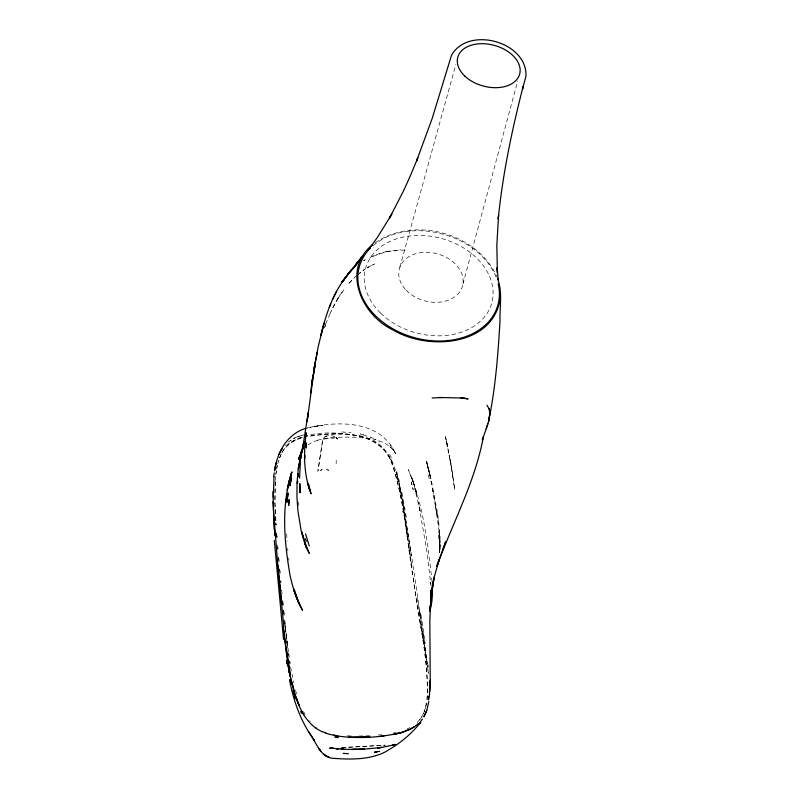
<?xml version="1.0" encoding="UTF-8"?>
<svg xmlns="http://www.w3.org/2000/svg" width="799" height="799" viewBox="0 0 799 799"><rect width="100%" height="100%" fill="white"/><g stroke="black" fill="none" stroke-linecap="round" stroke-linejoin="round"><path stroke-width="0.6" stroke-dasharray="4 3" d="M439.999 542.351L439.001 530.316M439.83 549.452L439.6 552.658L439.919 543.47L439.15 531.265L439.879 549.163L439.06 530.955L439.929 542.811L439.011 530.636L435.235 504.319M336.159 463.76L336.229 460.224M439.979 543.789L439.6 552.588L440.109 536.429L437.502 513.298L431.08 478.941L426.476 461.782M427.046 699.984C429.203 659.465 418.316 619.595 413.512 579.605C406.601 540.973 404.893 500.893 391.8 463.62C379.785 428.673 336.029 432.169 306.606 436.264M427.056 699.614C429.343 659.205 418.326 619.475 413.502 579.605C407.52 543.769 404.833 507.175 394.856 472.119C388.514 441.238 360.399 432.139 332.074 434.426L318.092 435.075L308.005 436.424M275.206 481.717L274.836 502.042L276.015 525.183M439.6 552.588L440.139 545.198L439.64 551.819M275.226 481.717L274.966 503.929L276.134 524.953M275.345 480.529L276.334 471.001M275.705 474.876L277.143 465.997M425.837 706.246L426.446 702.95M426.386 703.42L425.338 708.913L422.441 716.154L417.987 722.276M276.524 469.093L278.172 462.421M462.931 284.074L517.712 80.939M399.86 267.236L455.879 64.389M277.742 463.889L279.201 458.756M404.094 508.394L402.287 513.158L404.094 508.394L411.295 556.024L401.917 496.279M324.694 327.36L326.202 322.906L324.564 327.52M424.129 711.719L425.637 707.345M330.097 313.617L331.455 310.481L325.842 323.485M279.51 457.867L281.967 452.314M279.65 457.747L281.008 454.711M423.5 713.547L420.554 718.681L417.078 722.506M281.757 453.023C286.491 444.484 295.43 439.051 304.858 437.223M282.476 451.605C286.781 444.344 294.312 439.41 302.441 437.452M356.564 275.555L347.925 284.374L352.739 279.46M285.473 445.862C307.865 427.994 344.699 431.75 370.536 438.831C396.524 450.886 398.911 484.114 404.134 508.623L399.61 485.552M357.513 274.816L364.584 269.363L359.56 273.238M375.15 242.796C414.621 215.62 477.992 233.268 497.188 277.363M287.93 442.197L295.28 437.672L290.027 440.658M307.965 444.943L311.111 442.886L318.701 439.82L317.083 440.279C336.239 436.294 356.324 436.184 375.59 439.45L375.021 439.3L383.67 442.606L387.415 444.873L390.751 447.45L390.212 446.931L395.805 453.652L392.768 449.128L395.365 453.143C379.915 419.385 335.989 420.683 305.398 428.474M363.146 260.854L365.313 259.745L364.234 260.274M406.891 729.058L409.997 727.609M326.102 436.324C323.645 436.584 321.977 441.278 322.846 439.22L322.626 439.69C326.971 437.313 332.993 437.423 337.518 439.021M326.761 436.094L325.672 436.474C329.488 434.716 334.491 435.585 337.308 438.761L337.488 438.971M386.806 251.475L374.831 255.011L369.937 257.478L386.806 251.475L400.699 249.767M301.972 435.435L304.059 434.826M307.066 428.024L322.986 425.198L312.689 426.536M392.968 733.092L396.334 732.513M387.245 251.425L406.651 249.837M326.252 469.502L328.788 470.271L326.791 469.442M378.117 735.05L381.642 734.74M342.002 747.724L385.268 745.177M369.877 735.759L357.323 736.089M341.453 747.554L385.058 745.157M331.825 433.527L342.631 433.667M347.265 735.799L353.348 736.089M341.732 431.979L351.031 432.589M363.685 434.796L360.109 433.937L370.396 437.233M361.947 436.374L358.921 435.525M370.446 437.093L373.383 438.421M378.706 441.747L379.295 442.097M309.563 720.668L310.421 721.497M392.419 448.239L389.273 443.605M389.532 454.281L391.37 457.577M303.58 711.639L304.998 714.276M415.81 490.097L417.118 494.641M295.49 690.166L296.858 694.661M396.674 471.26L400.209 484.594M398.172 479.889L395.994 472.179L401.997 496.688M428.154 474.836L429.752 480.808M430.062 476.204L426.446 461.592L429.992 476.014L436.893 513.627M399.081 482.936C410.846 546.416 419.904 610.486 428.454 674.476L428.294 671.959M447.11 444.074L445.333 436.544L451.834 468.404L454.541 488.329L449.188 455.07L453.502 480.279M450.167 459.815L451.245 465.128M447.65 446.781L445.642 437.443L449.258 455.5M290.616 667.055L293.742 682.656M401.937 492.613L406.391 517.532M289.578 661.322L289.977 663.609L289.608 660.144M432.748 489.807L437.283 517.233M419.984 621.452L423.81 644.284M408.768 547.195L411.535 564.124M421.073 614.99L425.448 643.435M420.514 616.299L419.505 609.967L428.274 672.159M416.968 597.592L419.805 615.759M288.609 653.782L288.958 656.129M289.657 660.813L290.007 663.16M423.15 633.128L427.425 664.049M403.904 512.918L407.42 538.266M437.502 513.298L439.16 525.622M288.519 652.074L285.343 628.364M288.679 653.252L289.458 658.995M438.311 534.94L438.891 540.803M285.183 627.155L284.704 623.53L285.103 627.085M282.616 603.385L282.896 605.712M283.585 611.535L284.274 617.357M285.233 628.284L287.47 647.37M284.684 620.913L285.083 624.468M285.213 625.657L287.74 647.979M288.659 557.952L288.928 560.359M287.3 645.073L285.553 628.344M282.686 600.708L283.186 605.452M283.685 610.256L284.174 615.07M284.674 619.874L285.433 627.135M281.987 593.707L281.638 590.062L281.967 593.687M282.686 600.948L283.146 605.642M283.595 610.326L284.054 615.01M428.184 664.928L428.414 667.285M280.699 580.324L280.928 582.771L280.619 579.355M275.635 522.676L275.845 524.973M278.631 557.782L279.091 562.736M279.66 568.928L280.189 574.721M432.089 581.872C427.785 543.949 423.58 504.958 408.299 469.622L413.463 483.055L420.464 512.638L418.376 502.331L426.636 549.762L430.891 585.317M287.68 548.364L287.89 550.751M276.694 534.201L276.993 537.777M277.613 544.928L278.022 549.752M278.651 557.053L279.171 563.145M279.7 569.278L280.119 574.211M276.654 533.602L277.023 538.486M277.682 547.045L277.862 549.482M298.596 501.862L298.826 505.487M430.821 584.219L430.681 582.022L430.791 584.089M286.641 533.792L287.091 541.173M276.584 533.003L276.863 537.787M305.608 455.16L305.767 458.706M373.253 245.493A71.89 53.703 15.3 0 1 441.218 233.668A71.89 53.703 15.3 0 1 495.929 276.784M320.329 455.17L317.922 471.25L322.746 439.58L320.329 455.17M337.967 298.267L332.134 308.903L340.054 294.931L344.039 289.588L337.967 298.267M368.818 266.826L367.21 267.915L374.381 263.96L368.818 266.826M324.973 436.883L325.483 436.604L324.973 436.883M295.67 437.462L302.012 435.285L295.67 437.462M321.268 469.992L320.449 470.421L322.197 469.522L321.268 469.992M336.159 437.682L336.589 438.032L336.159 437.682M336.729 438.162L336.349 437.822L337.308 438.761L336.729 438.162M391.43 460.673L390.601 458.796L392.559 463.26L391.43 460.673M413.273 481.817L411.195 476.274L414.861 486.132L413.273 481.817M413.443 482.696L412.594 480.159L414.311 485.472L413.443 482.696M426.716 461.472L429.962 475.605L426.716 461.472M411.645 483.765L411.245 482.296L413.203 489.707L411.645 483.765M428.923 470.661L428.584 469.403L430.891 478.631L428.923 470.661M416.139 492.404L415.031 488.209L417.128 496.339L416.139 492.404M454.601 489.497L454.321 486.082L454.601 489.497M380.674 313.188A65.458 48.889 15.3 0 0 489.927 308.194A65.458 48.889 15.3 0 0 415.47 235.495A65.458 48.889 15.3 0 0 380.674 313.188M406.162 290.207A32.719 24.34 15.3 0 0 461.163 289.448A32.719 24.34 15.3 0 0 425.547 252.314A32.719 24.34 15.3 0 0 406.162 290.207"/><path stroke-width="1.2" d="M305.558 446.361L305.627 441.967M272.898 491.635L274.367 529.577M430.232 680.189L429.502 691.894L430.232 680.189L429.842 620.573L430.451 605.622L430.242 608.888M273.338 497.567L274.017 476.524M498.296 280.639C502.451 293.473 499.605 307.295 500.024 320.509C498.077 354.386 495.46 388.394 488.519 421.682L486.231 428.793M429.692 686.501L429.532 682.276M430.981 597.133L430.941 598.87L431.09 590.012M431.061 592.688L431.1 590.321M430.441 604.713L430.391 607.18L430.451 605.622M305.568 443.924L305.538 445.153L305.627 442.017M429.962 684.383L429.383 696.348M299.565 478.102L300.354 463.14M306.037 434.107L305.887 436.294L306.157 432.748L304.719 446.701L304.549 458.606C304.988 470.561 306.586 482.636 311.061 493.812L308.594 484.274M297.588 481.248L297.418 483.435L297.618 480.978M297.927 476.873L298.207 473.597L298.007 476.054M273.767 476.584L274.207 472.868M428.683 698.616L428.883 696.309L428.614 699.834M500.414 297.098C494.261 346.536 427.795 350.901 392.988 329.927C361.937 315.575 340.923 269.902 372.544 244.754M431.051 604.723L431.51 599.959M431.061 604.384L431.51 599.819M430.242 608.928L430.461 606.721L429.852 611.075L430.152 609.577M286.032 502.062L286.402 498.586M300.853 458.496L301.093 456.159M489.837 414.921L489.827 413.502L488.519 421.682L489.527 416.539M315.056 363.016L307.156 421.353L308.184 412.753L302.561 449.058L303.97 441.807L299.915 458.057L301.642 451.655L299.136 458.886L303.151 448.059M310.561 393.098L312.699 377.208M300.444 458.616L301.752 451.825L298.307 468.424L297.018 482.676L296.948 496.948L297.917 510.851L301.113 530.426L304.459 542.151L307.715 550.141L304.329 540.464M288.579 485.842L290.357 477.123M298.826 467.844L300.104 460.404M428.833 701.462L426.756 710.421L423.989 716.653L426.756 710.421M312.759 377.867L311.89 382.841L315.126 365.033L312.968 376.699M313.697 370.646L318.142 346.946L324.034 323.076L320.928 335.23C325.742 315.465 332.114 295.35 344.529 278.921M314.097 368.369L317.243 352.429L316.903 353.927M298.277 468.743L300.574 457.118L299.935 460.294M275.715 465.068L276.254 462.381M430.072 610.027L430.281 609.088L429.952 610.566C432.409 602.296 432.599 593.587 432.229 585.038M275.735 464.778L276.704 461.393M290.596 476.064L291.855 472.019L290.247 476.783M276.534 461.283L278.951 454.321L282.097 448.589L278.951 454.321M487.879 423.86L482.286 440.119L483.455 436.524C475.015 482.187 452.534 523.205 436.793 566.411L439.2 559.46L434.356 576.658L431.33 593.717L433.987 577.258L430.591 602.776L431.051 590.821M329.268 307.425L330.746 303.87M291.795 472.229C280.968 505.527 284.194 541.622 290.107 575.58L290.237 576.219C292.943 587.994 296.399 599.759 302.551 610.246L297.887 601.118M443.215 548.573L445.732 541.542L436.793 566.411M303.191 447.929L298.397 459.175L302.511 450.836M332.534 299.445L336.599 291.355M300.993 453.552L302.521 450.626L300.963 452.434L302.322 450.836M280.189 451.685C285.093 441.008 293.992 431.959 305.398 428.474M369.967 247.78L377.587 237.133L391.83 214.122L389.542 218.057L403.615 190.711L410.656 175.091L417.837 157.743L416.569 160.949L432.209 118.382L451.485 55.321C468.264 25.418 527.58 41.778 525.952 76.255L522.416 89.318L523.115 86.582C511.919 130.057 502.691 174.182 498.226 218.906L498.586 214.991L496.828 245.453L497.427 272.928L497.138 267.635L498.276 280.499M359.071 260.594L353.188 268.544L362.267 256.399L341.992 282.187L345.298 277.982M421.013 720.898L422.411 719.15M419.026 723.944L420.733 722.096C411.205 734.681 398.421 744.498 384.728 752.199C368.748 760.039 350.002 759.519 332.674 758.301C320.679 756.883 316.953 744.119 311.091 735.619C299.765 718.84 293.183 699.375 289.488 679.599M363.006 256.109L356.134 264.04L359.72 259.925M349.153 272.739L347.515 274.576L353.218 267.875M350.801 270.901L353.268 268.154M354.866 266.087L357.343 263.39M419.914 722.985L420.733 722.096M416.219 725.372L418.326 723.754L417.877 724.094M414.551 726.651L410.736 728.878L415.84 725.782M403.325 732.104C380.743 737.837 356.773 739.125 333.752 735.48M379.645 751.34L374.371 752.278L376.838 751.839M380.164 736.328L384.169 735.769M460.883 397.902L468.104 398.911L464.019 398.052L438.621 397.473M329.637 748.453L333.343 748.234M332.734 748.044L329.727 748.114L348.174 749.422L365.463 749.033L381.572 747.474L395.695 744.498L392.559 744.758L395.026 744.608M432.149 398.002L442.676 397.493M364.474 749.043L352.409 749.472L355.635 749.332M354.287 737.437L369.947 737.068L348.404 737.077M348.484 753.737L343.101 753.357M338.357 737.627L334.761 737.157M333.802 735.23L337.947 735.979L329.807 734.381M325.912 733.162L329.797 734.431M325.942 732.973L322.536 731.624M325.932 755.964L323.525 754.216L329.068 757.372M322.556 731.854C308.134 725.712 300.144 710.87 295.76 696.618M315.695 727.629L316.334 728.169M489.058 408.758L489.757 412.204L489.378 409.308L486.961 405.203M313.687 739.614L314.167 740.313L308.454 731.365M320.858 751.479L318.831 748.353L320.279 750.601M300.594 711.519L301.603 713.307M303.78 714.785L301.762 710.91M300.883 607.27L295.49 594.676L294.052 590.501L298.906 603.415L294.112 589.033M305.248 538.696L306.277 541.422M296.449 698.346L299.006 705.018L295.73 696.428L291.975 682.056M309.263 545.947L305.538 533.862M497.647 278.442L497.947 279.46M293.173 690.626L295.55 698.825L289.278 672.438L283.236 626.666L286.302 652.483L291.655 684.493M303.031 535.29L304.019 539.425M290.227 673.437L286.142 646.661M283.875 627.165L277.782 564.943L274.117 518.531M283.545 639.36L274.307 540.474M279.48 583.26L281.338 602.576L277.812 565.103M274.816 535.66L272.958 501.672M498.206 283.945A71.89 53.703 15.3 0 1 472.069 333.962A71.89 53.703 15.3 0 1 398.921 331.945L397.113 331.066A71.89 53.703 15.3 0 1 370.486 248.03M288.968 500.504L288.689 505.517L289.028 499.545L288.968 500.504M286.931 661.672L286.801 663.869L287.29 659.964L286.931 661.672M287.81 494.731L286.931 502.281L288.049 492.993L287.81 494.731M274.706 469.682L274.536 470.891L275.595 465.268L274.706 469.682M290.876 480.429L289.947 485.722L291.525 476.893L290.876 480.429M288.908 482.326L287.241 489.927L289.608 479.58L288.908 482.326M345.987 276.614L341.992 282.187L351.56 269.672L345.987 276.614M410.356 729.097L403.495 731.824L410.346 729.117M403.445 732.034L393.468 734.511L403.445 732.034M381.772 747.355L377.627 747.944L381.772 747.355M343.9 749.282L341.003 749.102L343.9 749.292M338.197 748.873L336.119 748.673L338.147 748.883M309.293 553.268L307.415 549.422L309.293 553.268M306.506 548.054L305.058 543.889L306.506 548.054M309.932 490.556L307.795 483.235L309.932 490.556M303.45 538.126L301.553 531.595L303.45 538.126M289.278 672.438L287.26 659.724L289.268 672.468M299.985 492.593L299.825 483.834L299.985 492.593M306.337 447.73L306.287 444.014L306.337 447.73M464.988 76.225A32.06 21.064 15.2 0 0 518.421 77.163A32.06 21.064 15.2 0 0 482.736 43.695A32.06 21.064 15.2 0 0 464.988 76.225"/></g></svg>
